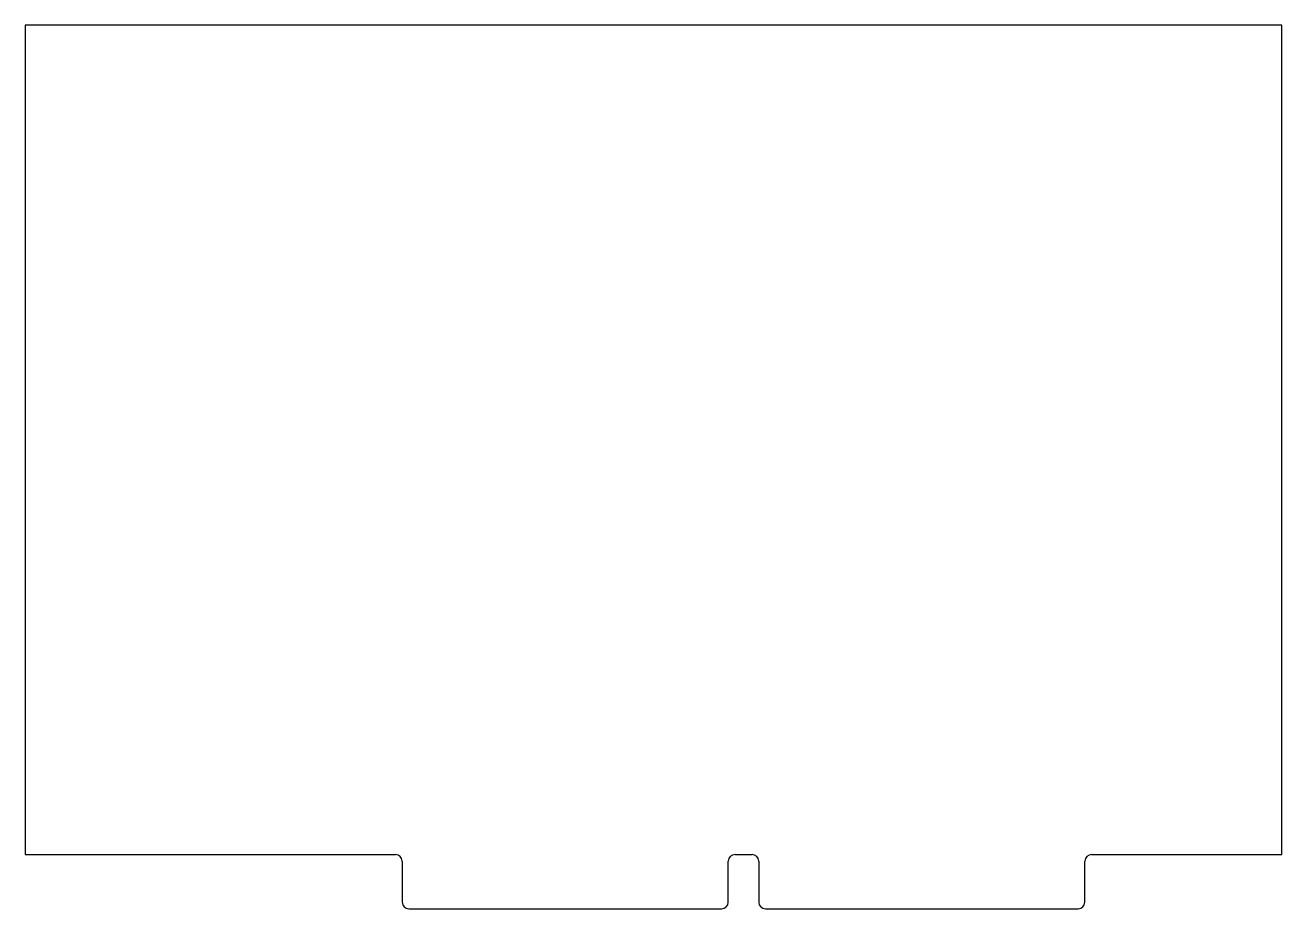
# Model space of a CAD drawing. Header units: millimetres. Extents: x -92 to 92, y -69 to 61.
import ezdxf

# ---------------------------------------------------------------- set-up
doc = ezdxf.new("R2010")
doc.units = ezdxf.units.MM

msp = doc.modelspace()

# ---------------------------------------------------------------- linework, layer by layer
at = {"color": 7, "linetype": 'Continuous', "lineweight": 25}
for p, q in [((-92.5, 61), (-92.5, -61)), ((92.5, 61), (-92.5, 61)), ((92.5, -61), (92.5, 61)), ((-92.5, -61), (-38, -61)), ((12, -61), (14.5, -61)), ((64.5, -61), (92.5, -61)), ((-37, -62), (-37, -68)), ((11, -68), (11, -62)), ((15.5, -62), (15.5, -68)), ((63.5, -68), (63.5, -62)), ((-36, -69), (10, -69)), ((16.5, -69), (62.5, -69))]:
    msp.add_line(p, q, dxfattribs=at)
for centre, start, end in [((-38, -62), 0, 90), ((12, -62), 90, 180), ((14.5, -62), 0, 90), ((64.5, -62), 90, 180), ((-36, -68), 180, 270), ((10, -68), 270, 0), ((16.5, -68), 180, 270), ((62.5, -68), 270, 0)]:
    msp.add_arc(centre, 1, start, end, dxfattribs=at)

doc.saveas('drawing.dxf')
